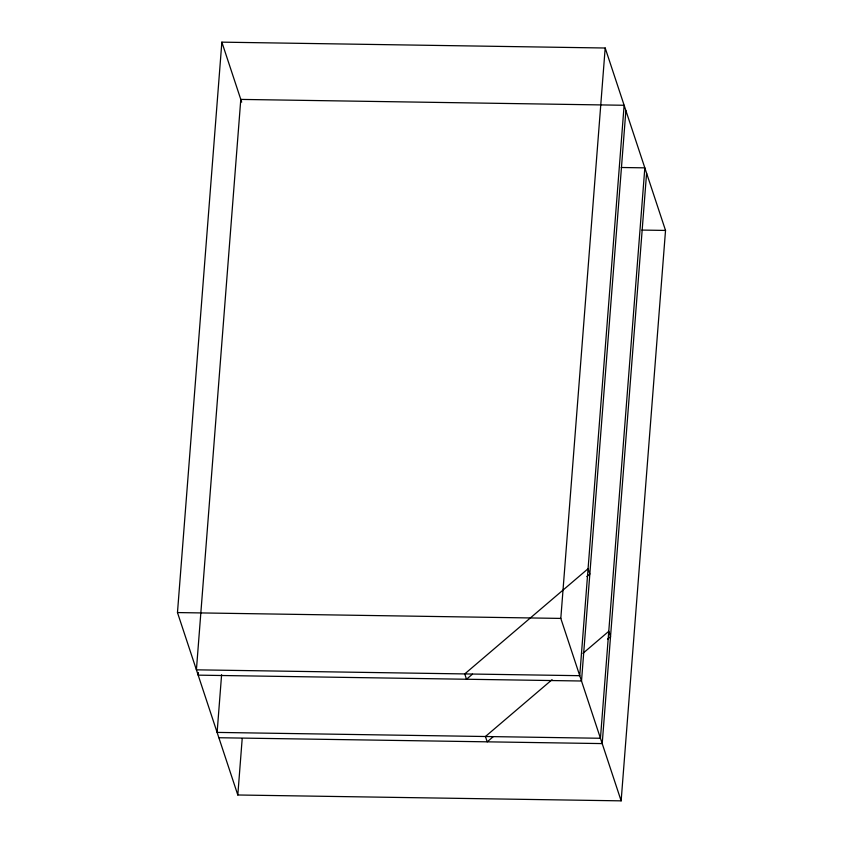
<?xml version="1.0" encoding="UTF-8"?>
<svg xmlns="http://www.w3.org/2000/svg" width="843" height="843" viewBox="0 0 843 843"><rect width="100%" height="100%" fill="white"/><g stroke="black" fill="none" stroke-linecap="round" stroke-linejoin="round"><path stroke-width="1.26" d="M177.473 612.566L221.857 42.15L605.19 48.009L665.527 230.434L621.143 800.85L237.81 794.991L177.473 612.566L560.806 618.414L621.143 800.85M198.379 672.524L198.168 675.148L581.512 681.007L625.885 110.591M221.604 674.716L217.115 732.409L600.448 738.268L644.832 167.852L621.196 167.494M237.81 794.991L242.194 738.605M560.806 618.414L605.19 48.009M646.592 173.173L602.208 743.589L218.874 737.73M472.47 674.158L466.506 679.247L464.746 673.926L588.066 568.73L589.826 574.051L586.844 576.591M552.081 679.669L485.442 736.508L487.201 741.829L493.176 736.74M582.913 653.367L608.772 631.312L610.532 636.634L607.54 639.184M641.892 230.076L665.527 230.434M221.857 42.15L241.688 102.129M240.792 99.411L196.408 669.827L579.752 675.686L624.126 105.27L240.792 99.411"/></g></svg>
